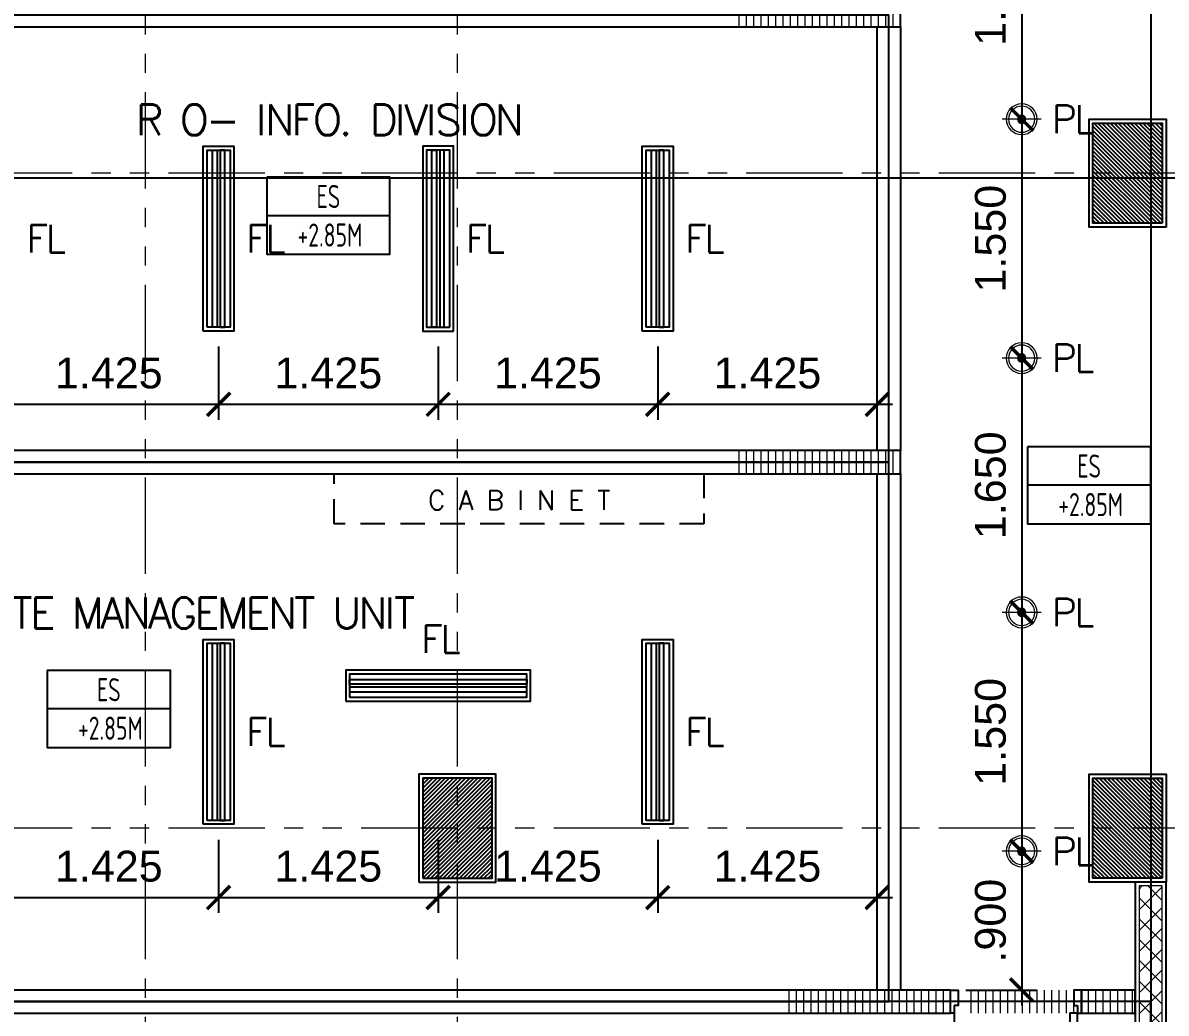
# Model space of a CAD drawing. Header units: metres. Extents: x -12400 to 1, y 0 to 106422.
# Drawn here: x -12161.27 to -12153.85, y 106340.54 to 106346.96 of the extents above; entities that cross this region are included whole.
import ezdxf
from ezdxf.enums import TextEntityAlignment as Align

# ---------------------------------------------------------------- set-up
doc = ezdxf.new("R2010")
doc.units = ezdxf.units.M
doc.header["$PDMODE"] = 35
doc.linetypes.add('HIDDEN2', pattern=[4.762499999999999, 3.175, -1.5875])
doc.linetypes.add('PHANTOM2', pattern=[1.25, 0.625, -0.125, 0.125, -0.125, 0.125, -0.125])
for name, color, linetype, lineweight in [('0.1', 1, 'Continuous', 9), ('A-DIM-100', 8, 'Continuous', 0), ('DIM 001', 251, 'Continuous', 13), ('FURN', 8, 'Continuous', 5), ('HATCH', 250, 'Continuous', 5), ('LAYOUT', 1, 'Continuous', 20), ('LF 001', 51, 'Continuous', 20)]:
    doc.layers.add(name, color=color, linetype=linetype, lineweight=lineweight)
for name, color, linetype in [('C-SCHED', 1, 'Continuous'), ('E_FIX_LIGHT1', 2, 'Continuous'), ('FIXTURE', 35, 'Continuous'), ('lighting', 1, 'Continuous'), ('stone', 15, 'Continuous'), ('txt', 2, 'Continuous'), ('WALL', 7, 'Continuous')]:
    doc.layers.add(name, color=color, linetype=linetype)
doc.layers.add('GUIDELINES', color=206, linetype='Continuous', plot=False)
doc.styles.add('architxt', font='architxt.shx', dxfattribs={"width": 0.8})
doc.styles.add('DIMTXT-100', font='arial.ttf')
doc.styles.add('swis721', font='swiss.ttf')
doc.styles.add('T.25', font='romans.shx', dxfattribs={"height": 0.2})
doc.dimstyles.new('D-100', dxfattribs={"dimtxt": 0.2, "dimasz": 0.15, "dimexe": 0.1, "dimexo": 0.1, "dimgap": 0.1, "dimtad": 1, "dimdec": 3, "dimzin": 4, "dimdsep": 46, "dimtxsty": 'DIMTXT-100', "dimblk": 'ARCHTICK', "dimcen": 0.2, "dimdle": 0.1, "dimclrd": 8, "dimclre": 8, "dimclrt": 2, "dimadec": 0, "dimazin": 1, "dimtfac": 1, "dimtdec": 3, "dimtofl": 0, "dimtmove": 2, "dimatfit": 3, "dimfxl": 1, "dimarcsym": 0})
doc.dimstyles.new('DIM 200', dxfattribs={"dimtxt": 200, "dimasz": 1, "dimexe": 0, "dimexo": 40, "dimgap": 50, "dimtad": 1, "dimtoh": 1, "dimdec": 0, "dimlfac": 2, "dimtxsty": 'swis721', "dimblk": 'CIR', "dimcen": 0, "dimclrd": 155, "dimclre": 155, "dimclrt": 4, "dimadec": 0, "dimazin": 0, "dimtfac": 1, "dimtdec": 0, "dimtix": 1, "dimtmove": 1, "dimatfit": 3, "dimldrblk": 'CIR', "dimfxl": 0, "dimarcsym": 0})
pattern_1 = [(90, (12098.54919102852, -106406.4165946045), (-0.04762500000000001, 0), [])]

# ---------------------------------------------------------------- blocks, each defined once
blk = doc.blocks.new('CIR')
at = {"color": 4}
blk.add_circle((0, 0), 50, dxfattribs=at)
blk = doc.blocks.new('A$C1B753C5A')
at = {"layer": 'WALL'}
h = blk.add_hatch(dxfattribs=at)
h.set_pattern_fill('ANSI31', color=250, scale=0.15)
h.set_pattern_definition([(45, (-1494.388102653662, 303.0677240852394), (-0.01325825214724777, 0.01325825214724777), [])])
h.paths.add_polyline_path([(0.4750000000001364, 0.6749999999999545), (0.02500000000009089, 0.6749999999999545), (0.02500000000009095, 0.02499999999997721), (0.4750000000001364, 0.02499999999997721)])
at = {"color": 7}
blk.add_lwpolyline([(0, 0), (0.5000000000002274, 0), (0.5000000000002274, 0.6999999999999318), (0, 0.6999999999999318)], close=True, dxfattribs=at)
at = {"layer": 'stone', "color": 5}
blk.add_lwpolyline([(0.02500000000009095, 0.02499999999997726), (0.4750000000001364, 0.02499999999997726), (0.4750000000001364, 0.6749999999999545), (0.02500000000009095, 0.6749999999999545)], close=True, dxfattribs=at)
blk = doc.blocks.new('COLUMNS2F')
at = {"xscale": -1}
for p in [(-12153.85441529414, 106334.6499565114), (-12153.85441529414, 106330.3999565114)]:
    blk.add_blockref('A$C1B753C5A', p, dxfattribs=at)
blk.add_blockref('A$C1B753C5A', (-12158.70441529414, 106330.3999565114))
blk = doc.blocks.new('A$C5BEE79EC')
at = {"layer": 'FIXTURE', "color": 3}
for points in [[(-0.1000000000003638, 0.8250000000008413), (-0.1500000000000909, 0.8250000000008413), (-0.1500000000000909, 0.850000000001387), (0, 0.850000000001387), (0, 0.8000000000002956), (-0.1000000000003638, 0.8000000000002956), (-0.1000000000003638, 0.8250000000008413)], [(-0.1000000000003638, 0.0250000000005457), (-0.1500000000000909, 0.0250000000005457), (-0.1500000000000909, 0), (0, 0), (0, 0.05000000000109139), (-0.1000000000003638, 0.05000000000109139), (-0.1000000000003638, 0.0250000000005457)]]:
    blk.add_lwpolyline(points, dxfattribs=at)
at = {"layer": 'FIXTURE', "color": 2, "ltscale": 0.3}
blk.add_lwpolyline([(-0.1500000000000909, 0.0250000000005457), (-0.1500000000000909, 0.0750000000007276), (-0.9500000000003865, 0.0750000000007276), (-0.9500000000003865, 0.0250000000005457)], close=True, dxfattribs=at)
at = {"layer": 'FIXTURE', "color": 1}
blk.add_arc((-0.1750000000002387, 0.05000000000063665), 0.7754031209637504, 88.15238973399559, 178.1523897339972, dxfattribs=at)
blk = doc.blocks.new('*U1025')
at = {"layer": 'HATCH'}
h = blk.add_hatch(dxfattribs=at)
h.set_pattern_fill('ANSI31', color=256, scale=0.015, angle=45)
h.set_pattern_definition([(90, (12098.87419102852, -106406.4165946045), (-0.04762500000000001, 0), [])])
h.paths.add_polyline_path([(6.512500000017099, 0.1499999999796273), (6.512500000017099, 0), (7.600000000016735, 0), (7.600000000016735, 0.1499999999796273)])
at = {"color": 3}
blk.add_lwpolyline([(7.600000000016735, 0), (7.600000000016735, 0.1499999999796273), (0, 0.1499999999796273), (0, 0)], close=True, dxfattribs=at)
blk = doc.blocks.new('*U1020')
at = {"layer": 'HATCH'}
h = blk.add_hatch(dxfattribs=at)
h.set_pattern_fill('ANSI31', color=256, scale=0.015, angle=45)
h.set_pattern_definition([(90, (12091.62419102852, -106406.4165946045), (-0.04762500000000001, 0), [])])
h.paths.add_polyline_path([(-0.7374999999829033, 0.1499999999796273), (-0.7374999999829033, 0), (0.3500000000167329, 0), (0.3500000000167329, 0.1499999999796273)])
at = {"color": 3}
blk.add_lwpolyline([(0.3500000000167329, 0), (0.3500000000167329, 0.1499999999796273), (0, 0.1499999999796273), (0, 0)], close=True, dxfattribs=at)
blk = doc.blocks.new('*U1221')
at = {"layer": 'HATCH'}
h = blk.add_hatch(dxfattribs=at)
h.set_pattern_fill('ANSI31', color=256, scale=0.015, angle=45)
h.set_pattern_definition(pattern_1)
h.paths.add_polyline_path([(6.187500000016371, 0.1499999999796273), (6.187500000016371, 0), (7.275000000016007, 0), (7.275000000016007, 0.1499999999796273)])
at = {"color": 3}
blk.add_lwpolyline([(7.275000000016007, 0), (7.275000000016007, 0.1499999999796273), (0, 0.1499999999796273), (0, 0)], close=True, dxfattribs=at)
blk = doc.blocks.new('*U1222')
at = {"layer": 'HATCH'}
h = blk.add_hatch(dxfattribs=at)
h.set_pattern_fill('ANSI31', color=256, scale=0.015, angle=45)
h.set_pattern_definition(pattern_1)
h.paths.add_polyline_path([(6.187500000016371, 0.1499999999796273), (6.187500000016371, 0), (7.275000000016007, 0), (7.275000000016007, 0.1499999999796273)])
at = {"color": 3}
blk.add_lwpolyline([(7.275000000016007, 0), (7.275000000016007, 0.1499999999796273), (0, 0.1499999999796273), (0, 0)], close=True, dxfattribs=at)
blk = doc.blocks.new('*U1967')
at = {"layer": 'HATCH'}
h = blk.add_hatch(dxfattribs=at)
h.set_pattern_fill('ANSI37', color=256, scale=0.03, angle=-180)
h.set_pattern_definition([(225, (2.462500000018339, 0), (0.06735192090801863, -0.06735192090801868), []), (314.9999999999999, (2.462500000018339, 0), (0.06735192090801868, 0.06735192090801861), [])])
h.paths.add_polyline_path([(0.02500000000873115, 0.1749999999883585), (0.02500000000873115, 0.02499999999417923), (3.525000000023796, 0.02499999999417923), (3.525000000023796, 0.1749999999883585)])
blk.add_lwpolyline([(0, 0.1999999999825377), (0, 0), (3.550000000017975, 0), (3.550000000017975, 0.1999999999825377)], close=True)
blk.add_lwpolyline([(0.02500000000873115, 0.1749999999883585), (0.02500000000873115, 0.02499999999417923), (3.525000000023796, 0.02499999999417923), (3.525000000023796, 0.1749999999883585)], close=True, dxfattribs=at)
blk = doc.blocks.new('A$Ce30c4869')
at = {"color": 1}
for points in [[(8.325000000006185, 11.30000000001746), (8.474999999998545, 11.30000000001746), (8.474999999994907, 8.550000000017462), (8.325000000002547, 8.550000000017462)], [(8.325000000129876, 8.400000000037835), (8.475000000122236, 8.400000000037835), (8.474999999994907, 5.050000000017462), (8.325000000002547, 5.050000000017462)]]:
    blk.add_lwpolyline(points, close=True, dxfattribs=at)
at = {"layer": 'GUIDELINES'}
for points in [[(10.10000000000218, 14.69999999999709), (10.10000000000036, 14.69999999999709), (10.10000000000036, 6.875), (10.10000000000036, 6.875), (10.10000000000036, 1.099999999991269), (1.100000000000364, 1.099999999991269), (1.100000000000364, 19.59999999999127), (10.10000000000036, 19.59999999999127)], [(1.100000000000364, 8.475000000020373), (8.399999999999636, 8.475000000020373), (8.399999999999636, 11.37500000001455), (1.100000000000364, 11.37500000001455)], [(8.399999999999636, 8.475000000020373), (1.100000000000364, 8.475000000020373), (1.100000000000364, 4.975000000020373), (8.399999999999636, 4.975000000020373)], [(10.10000000000036, 4.975000000020373), (10.10000000000036, 4.975000000020373), (10.10000000000036, 4.975000000020373), (1.099999999945794, 4.975000000020373), (1.100000000000364, 1.100000000005821), (10.10000000002947, 1.100000000005821)]]:
    blk.add_lwpolyline(points, close=True, dxfattribs=at)
for name, p in [('COLUMNS2F', (12164.05441529414, -106324.6499565114)), ('*U1221', (1.199999999982538, 11.30000000001746)), ('*U1222', (1.200000000106229, 8.400000000037835)), ('*U1025', (1.199999999982538, 4.900000000037835)), ('*U1020', (9.650000000006912, 4.900000000023283))]:
    blk.add_blockref(name, p)
at = {"rotation": 90}
blk.add_blockref('*U1967', (10.20000000000073, 2.200000000389991), dxfattribs=at)
at = {"layer": 'WALL', "rotation": 90}
blk.add_blockref('A$C5BEE79EC', (9.649999999972351, 5.05000000000291), dxfattribs=at)
blk = doc.blocks.new('L1')
at = {"layer": 'LF 001', "lineweight": 20, "ltscale": 1500}
h = blk.add_hatch(color=256, dxfattribs=at)
edge = h.paths.add_edge_path()
edge.add_arc((1.13686837721616e-13, -1.13686837721616e-13), 0.0318958546358772, 0, 360)
at = {"layer": 'LF 001', "ltscale": 1500}
blk.add_lwpolyline([(-0.09999999999990905, -1.13686837721616e-13, -1), (0.1000000000000227, -1.13686837721616e-13, -1)], format="xyb", close=True, dxfattribs=at)
at = {"layer": 'LF 001', "color": 76, "lineweight": 18, "ltscale": 1500}
for points in [[(1.13686837721616e-13, 0.1499999999997499), (1.13686837721616e-13, -0.1500000000000909)], [(-0.1499999999999773, -1.13686837721616e-13), (0.1500000000000909, -1.13686837721616e-13)]]:
    blk.add_lwpolyline(points, dxfattribs=at)
at = {"layer": 'LF 001', "lineweight": 20, "ltscale": 1500}
blk.add_circle((1.13686837721616e-13, -1.13686837721616e-13), 0.0318958546358772, dxfattribs=at)
blk = doc.blocks.new('LO')
at = {"layer": 'LAYOUT', "xscale": 1000, "yscale": 1000, "zscale": 1000}
blk.add_blockref('L1', (0, 0), dxfattribs=at)
blk = doc.blocks.new('*U1960')
at = {"layer": 'LF 001', "ltscale": 1500}
blk.add_circle((0, -3.995415109869782e-14), 0.0998520709958535, dxfattribs=at)
at = {"layer": 'lighting', "xscale": 0.0008492979043710491, "yscale": 0.0008492979043710491, "zscale": 0.0008492979043710491}
blk.add_blockref('LO', (0, -3.995415109869782e-14), dxfattribs=at)
blk = doc.blocks.new('LEDPENDANTLT')
at = {"color": 1}
for points in [[(0, 0.1999999999970896), (1.200000000000728, 0.1999999999970896), (1.200000000000728, 0), (0, 0)], [(0.02499999999417923, 0.1750000000029104), (1.175000000006548, 0.1750000000029104), (1.175000000006548, 0.02499999999417923), (0.02499999999417923, 0.02499999999417923)]]:
    blk.add_lwpolyline(points, close=True, dxfattribs=at)
at = {"color": 2}
for points in [[(1.174999999995634, 0.1100000000005821), (0.02499999999417923, 0.1100000000005821), (0.02499999999417923, 0.1399999999994179), (1.174999999995634, 0.1399999999994179)], [(1.174999999995634, 0.09000000001105946), (0.02499999999417923, 0.09000000001105946), (0.02499999999417923, 0.06000000001222361), (1.174999999995634, 0.06000000001222361)]]:
    blk.add_lwpolyline(points, close=True, dxfattribs=at)
blk = doc.blocks.new('A$C1aea4ed3')
at = {"color": 1, "linetype": 'HIDDEN2', "ltscale": 0.05}
blk.add_lwpolyline([(7.199999999998909, 8.075000000055297), (4.799999999975626, 8.075000000055297), (4.799999999975626, 8.400000000008731), (7.199999999998909, 8.400000000008731)], close=True, dxfattribs=at)
at = {"rotation": 90}
for p in [(4.14999999999236, 9.325000000011642), (7, 9.325000000011642), (4.150000000054206, 6.125000000029104), (7.000000000061846, 6.125000000029104)]:
    blk.add_blockref('LEDPENDANTLT', p, dxfattribs=at)
at = {"xscale": -1}
for p, rotation in [((5.375, 9.325000000011642), 270), ((4.875000000049113, 7.125000000043656), 180)]:
    blk.add_blockref('LEDPENDANTLT', p, dxfattribs=dict(at, rotation=rotation))
at = {"layer": 'E_FIX_LIGHT1', "xscale": -1, "rotation": 270}
for p in [(9.262500000008004, 10.70000000002619), (9.262500000008004, 9.150000000008731), (9.26250000006985, 7.500000000043656), (9.26250000006985, 5.950000000026193)]:
    blk.add_blockref('*U1960', p, dxfattribs=at)
at = {"layer": '0.1', "color": 2, "insert": (6.00107808802386, 8.227953876194078), "char_height": 0.125, "attachment_point": 5, "style": 'T.25'}
blk.add_mtext_dynamic_manual_height_columns('{\\C3;C A B I N E T}', width=2.039161219890048, gutter_width=1, heights=[0], dxfattribs=at)
at = {"layer": 'txt', "color": 6, "linetype": 'Continuous', "char_height": 0.18, "attachment_point": 5, "style": 'T.25'}
for s, insert in [('{\\T0.9;PL}', (9.589894685670515, 10.69999999999709)), ('{\\T0.9;FL}', (2.924999999988358, 9.92500000000291)), ('{\\T0.9;FL}', (4.349999999993088, 9.92500000000291)), ('{\\T0.9;FL}', (5.774999999997817, 9.92500000000291)), ('{\\T0.9;FL}', (7.200000000000728, 9.92500000000291)), ('{\\T0.9;PL}', (9.589894685670515, 9.149999999979627)), ('{\\T0.9;PL}', (9.58989468573236, 7.500000000014552)), ('{\\T0.9;FL}', (5.486293940530231, 7.326632218071609)), ('{\\T0.9;FL}', (4.350000000054933, 6.725000000020373)), ('{\\T0.9;FL}', (7.200000000062573, 6.725000000020373)), ('{\\T0.9;PL}', (9.58989468573236, 5.94999999999709))]:
    blk.add_mtext_dynamic_manual_height_columns(s, width=0.6453045245441018, gutter_width=0.001, heights=[0], dxfattribs=dict(at, insert=insert))
blk = doc.blocks.new('_ArchTick')
at = {"color": 0, "linetype": 'ByBlock', "const_width": 0.15}
blk.add_lwpolyline([(-0.5, -0.5), (0.5, 0.5)], dxfattribs=at)
blk = doc.blocks.new('*D1259')
at = {"layer": 'DEFPOINTS', "color": 0, "transparency": 16777216}
for p in [(-12161.42941563765, 106344.9615394432), (-12160.00441563764, 106344.9615394432), (-12160.00441563764, 106344.4865394432)]:
    blk.add_point(p, dxfattribs=at)
at = {"layer": 'DIM 001', "color": 8, "lineweight": -2, "transparency": 16777216}
for p, q in [((-12161.42941563765, 106344.8615394432), (-12161.42941563765, 106344.3865394432)), ((-12160.00441563764, 106344.8615394432), (-12160.00441563764, 106344.3865394432)), ((-12161.52941563765, 106344.4865394432), (-12159.90441563764, 106344.4865394432))]:
    blk.add_line(p, q, dxfattribs=at)
at = {"layer": 'DIM 001', "color": 8, "lineweight": -2, "transparency": 16777216, "xscale": 0.15, "yscale": 0.15, "zscale": 0.15, "rotation": 180}
blk.add_blockref('_ArchTick', (-12161.42941563765, 106344.4865394432), dxfattribs=at)
at = {"layer": 'DIM 001', "color": 8, "lineweight": -2, "transparency": 16777216, "xscale": 0.15, "yscale": 0.15, "zscale": 0.15}
blk.add_blockref('_ArchTick', (-12160.00441563764, 106344.4865394432), dxfattribs=at)
at = {"layer": 'DIM 001', "color": 2, "transparency": 16777216, "insert": (-12160.71691563764, 106344.6886540408), "char_height": 0.2, "attachment_point": 5, "style": 'DIMTXT-100'}
blk.add_mtext('1.425', dxfattribs=at)
blk = doc.blocks.new('*D1260')
at = {"layer": 'DEFPOINTS', "color": 0, "transparency": 16777216}
for p in [(-12160.00441563764, 106344.9615394432), (-12158.57941563764, 106344.9615394432), (-12158.57941563764, 106344.4865394432)]:
    blk.add_point(p, dxfattribs=at)
at = {"layer": 'DIM 001', "color": 8, "lineweight": -2, "transparency": 16777216}
for p, q in [((-12160.00441563764, 106344.8615394432), (-12160.00441563764, 106344.3865394432)), ((-12158.57941563764, 106344.8615394432), (-12158.57941563764, 106344.3865394432)), ((-12160.10441563764, 106344.4865394432), (-12158.47941563764, 106344.4865394432))]:
    blk.add_line(p, q, dxfattribs=at)
at = {"layer": 'DIM 001', "color": 8, "lineweight": -2, "transparency": 16777216, "xscale": 0.15, "yscale": 0.15, "zscale": 0.15, "rotation": 180}
blk.add_blockref('_ArchTick', (-12160.00441563764, 106344.4865394432), dxfattribs=at)
at = {"layer": 'DIM 001', "color": 8, "lineweight": -2, "transparency": 16777216, "xscale": 0.15, "yscale": 0.15, "zscale": 0.15}
blk.add_blockref('_ArchTick', (-12158.57941563764, 106344.4865394432), dxfattribs=at)
at = {"layer": 'DIM 001', "color": 2, "transparency": 16777216, "insert": (-12159.29191563764, 106344.6886540408), "char_height": 0.2, "attachment_point": 5, "style": 'DIMTXT-100'}
blk.add_mtext('1.425', dxfattribs=at)
blk = doc.blocks.new('*D1261')
at = {"layer": 'DEFPOINTS', "color": 0, "transparency": 16777216}
for p in [(-12158.57941563764, 106344.9615394432), (-12157.15441563763, 106344.9615394432), (-12157.15441563763, 106344.4865394432)]:
    blk.add_point(p, dxfattribs=at)
at = {"layer": 'DIM 001', "color": 8, "lineweight": -2, "transparency": 16777216}
for p, q in [((-12158.57941563764, 106344.8615394432), (-12158.57941563764, 106344.3865394432)), ((-12157.15441563763, 106344.8615394432), (-12157.15441563763, 106344.3865394432)), ((-12158.67941563764, 106344.4865394432), (-12157.05441563763, 106344.4865394432))]:
    blk.add_line(p, q, dxfattribs=at)
at = {"layer": 'DIM 001', "color": 8, "lineweight": -2, "transparency": 16777216, "xscale": 0.15, "yscale": 0.15, "zscale": 0.15, "rotation": 180}
blk.add_blockref('_ArchTick', (-12158.57941563764, 106344.4865394432), dxfattribs=at)
at = {"layer": 'DIM 001', "color": 8, "lineweight": -2, "transparency": 16777216, "xscale": 0.15, "yscale": 0.15, "zscale": 0.15}
blk.add_blockref('_ArchTick', (-12157.15441563763, 106344.4865394432), dxfattribs=at)
at = {"layer": 'DIM 001', "color": 2, "transparency": 16777216, "insert": (-12157.86691563763, 106344.6886540408), "char_height": 0.2, "attachment_point": 5, "style": 'DIMTXT-100'}
blk.add_mtext('1.425', dxfattribs=at)
blk = doc.blocks.new('*D1262')
at = {"layer": 'DEFPOINTS', "color": 0, "transparency": 16777216}
for p in [(-12157.15441563763, 106344.9615394432), (-12155.72941563763, 106344.4865394432), (-12155.72941563763, 106344.4865394432)]:
    blk.add_point(p, dxfattribs=at)
at = {"layer": 'DIM 001', "color": 8, "lineweight": -2, "transparency": 16777216}
for p, q in [((-12157.15441563763, 106344.8615394432), (-12157.15441563763, 106344.3865394432)), ((-12157.25441563763, 106344.4865394432), (-12155.62941563763, 106344.4865394432))]:
    blk.add_line(p, q, dxfattribs=at)
at = {"layer": 'DIM 001', "color": 8, "lineweight": -2, "transparency": 16777216, "xscale": 0.15, "yscale": 0.15, "zscale": 0.15, "rotation": 180}
blk.add_blockref('_ArchTick', (-12157.15441563763, 106344.4865394432), dxfattribs=at)
at = {"layer": 'DIM 001', "color": 8, "lineweight": -2, "transparency": 16777216, "xscale": 0.15, "yscale": 0.15, "zscale": 0.15}
blk.add_blockref('_ArchTick', (-12155.72941563763, 106344.4865394432), dxfattribs=at)
at = {"layer": 'DIM 001', "color": 2, "transparency": 16777216, "insert": (-12156.44191563763, 106344.6886540408), "char_height": 0.2, "attachment_point": 5, "style": 'DIMTXT-100'}
blk.add_mtext('1.425', dxfattribs=at)
blk = doc.blocks.new('*D1264')
at = {"layer": 'DEFPOINTS', "color": 0, "transparency": 16777216}
for p in [(-12161.42941563758, 106341.7615394432), (-12160.00441563758, 106341.7615394432), (-12160.00441563758, 106341.2865394433)]:
    blk.add_point(p, dxfattribs=at)
at = {"layer": 'DIM 001', "color": 8, "lineweight": -2, "transparency": 16777216}
for p, q in [((-12161.42941563758, 106341.6615394432), (-12161.42941563758, 106341.1865394433)), ((-12160.00441563758, 106341.6615394432), (-12160.00441563758, 106341.1865394433)), ((-12161.52941563758, 106341.2865394433), (-12159.90441563758, 106341.2865394433))]:
    blk.add_line(p, q, dxfattribs=at)
at = {"layer": 'DIM 001', "color": 8, "lineweight": -2, "transparency": 16777216, "xscale": 0.15, "yscale": 0.15, "zscale": 0.15, "rotation": 180}
blk.add_blockref('_ArchTick', (-12161.42941563758, 106341.2865394433), dxfattribs=at)
at = {"layer": 'DIM 001', "color": 8, "lineweight": -2, "transparency": 16777216, "xscale": 0.15, "yscale": 0.15, "zscale": 0.15}
blk.add_blockref('_ArchTick', (-12160.00441563758, 106341.2865394433), dxfattribs=at)
at = {"layer": 'DIM 001', "color": 2, "transparency": 16777216, "insert": (-12160.71691563758, 106341.4886540408), "char_height": 0.2, "attachment_point": 5, "style": 'DIMTXT-100'}
blk.add_mtext('1.425', dxfattribs=at)
blk = doc.blocks.new('*D1265')
at = {"layer": 'DEFPOINTS', "color": 0, "transparency": 16777216}
for p in [(-12160.00441563758, 106341.7615394432), (-12158.57941563757, 106341.7615394432), (-12158.57941563757, 106341.2865394433)]:
    blk.add_point(p, dxfattribs=at)
at = {"layer": 'DIM 001', "color": 8, "lineweight": -2, "transparency": 16777216}
for p, q in [((-12160.00441563758, 106341.6615394432), (-12160.00441563758, 106341.1865394433)), ((-12158.57941563757, 106341.6615394432), (-12158.57941563757, 106341.1865394433)), ((-12160.10441563758, 106341.2865394433), (-12158.47941563757, 106341.2865394433))]:
    blk.add_line(p, q, dxfattribs=at)
at = {"layer": 'DIM 001', "color": 8, "lineweight": -2, "transparency": 16777216, "xscale": 0.15, "yscale": 0.15, "zscale": 0.15, "rotation": 180}
blk.add_blockref('_ArchTick', (-12160.00441563758, 106341.2865394433), dxfattribs=at)
at = {"layer": 'DIM 001', "color": 8, "lineweight": -2, "transparency": 16777216, "xscale": 0.15, "yscale": 0.15, "zscale": 0.15}
blk.add_blockref('_ArchTick', (-12158.57941563757, 106341.2865394433), dxfattribs=at)
at = {"layer": 'DIM 001', "color": 2, "transparency": 16777216, "insert": (-12159.29191563758, 106341.4886540408), "char_height": 0.2, "attachment_point": 5, "style": 'DIMTXT-100'}
blk.add_mtext('1.425', dxfattribs=at)
blk = doc.blocks.new('*D1266')
at = {"layer": 'DEFPOINTS', "color": 0, "transparency": 16777216}
for p in [(-12158.57941563757, 106341.7615394432), (-12157.15441563757, 106341.7615394432), (-12157.15441563757, 106341.2865394433)]:
    blk.add_point(p, dxfattribs=at)
at = {"layer": 'DIM 001', "color": 8, "lineweight": -2, "transparency": 16777216}
for p, q in [((-12158.57941563757, 106341.6615394432), (-12158.57941563757, 106341.1865394433)), ((-12157.15441563757, 106341.6615394432), (-12157.15441563757, 106341.1865394433)), ((-12158.67941563757, 106341.2865394433), (-12157.05441563757, 106341.2865394433))]:
    blk.add_line(p, q, dxfattribs=at)
at = {"layer": 'DIM 001', "color": 8, "lineweight": -2, "transparency": 16777216, "xscale": 0.15, "yscale": 0.15, "zscale": 0.15, "rotation": 180}
blk.add_blockref('_ArchTick', (-12158.57941563757, 106341.2865394433), dxfattribs=at)
at = {"layer": 'DIM 001', "color": 8, "lineweight": -2, "transparency": 16777216, "xscale": 0.15, "yscale": 0.15, "zscale": 0.15}
blk.add_blockref('_ArchTick', (-12157.15441563757, 106341.2865394433), dxfattribs=at)
at = {"layer": 'DIM 001', "color": 2, "transparency": 16777216, "insert": (-12157.86691563757, 106341.4886540408), "char_height": 0.2, "attachment_point": 5, "style": 'DIMTXT-100'}
blk.add_mtext('1.425', dxfattribs=at)
blk = doc.blocks.new('*D1267')
at = {"layer": 'DEFPOINTS', "color": 0, "transparency": 16777216}
for p in [(-12157.15441563757, 106341.7615394432), (-12155.72941563757, 106341.2865394433), (-12155.72941563757, 106341.2865394433)]:
    blk.add_point(p, dxfattribs=at)
at = {"layer": 'DIM 001', "color": 8, "lineweight": -2, "transparency": 16777216}
for p, q in [((-12157.15441563757, 106341.6615394432), (-12157.15441563757, 106341.1865394433)), ((-12157.25441563757, 106341.2865394433), (-12155.62941563757, 106341.2865394433))]:
    blk.add_line(p, q, dxfattribs=at)
at = {"layer": 'DIM 001', "color": 8, "lineweight": -2, "transparency": 16777216, "xscale": 0.15, "yscale": 0.15, "zscale": 0.15, "rotation": 180}
blk.add_blockref('_ArchTick', (-12157.15441563757, 106341.2865394433), dxfattribs=at)
at = {"layer": 'DIM 001', "color": 8, "lineweight": -2, "transparency": 16777216, "xscale": 0.15, "yscale": 0.15, "zscale": 0.15}
blk.add_blockref('_ArchTick', (-12155.72941563757, 106341.2865394433), dxfattribs=at)
at = {"layer": 'DIM 001', "color": 2, "transparency": 16777216, "insert": (-12156.44191563757, 106341.4886540408), "char_height": 0.2, "attachment_point": 5, "style": 'DIMTXT-100'}
blk.add_mtext('1.425', dxfattribs=at)
blk = doc.blocks.new('*D1323')
at = {"layer": 'DEFPOINTS', "color": 0, "transparency": 16777216}
for p in [(-12154.79191563763, 106347.9865394433), (-12154.79191563763, 106346.3365394433), (-12154.79191563767, 106346.3365394433)]:
    blk.add_point(p, dxfattribs=at)
at = {"layer": 'DIM 001', "color": 8, "lineweight": -2, "transparency": 16777216}
blk.add_line((-12154.79191563767, 106348.0865394433), (-12154.79191563767, 106346.2365394433), dxfattribs=at)
at = {"layer": 'DIM 001', "color": 8, "lineweight": -2, "transparency": 16777216, "xscale": 0.15, "yscale": 0.15, "zscale": 0.15}
for p, rotation in [((-12154.79191563767, 106347.9865394433), 90), ((-12154.79191563767, 106346.3365394433), 270)]:
    blk.add_blockref('_ArchTick', p, dxfattribs=dict(at, rotation=rotation))
at = {"layer": 'DIM 001', "color": 2, "transparency": 16777216, "insert": (-12154.99403023518, 106347.1615394432), "char_height": 0.2, "attachment_point": 5, "rotation": 90, "style": 'DIMTXT-100'}
blk.add_mtext('1.650', dxfattribs=at)
blk = doc.blocks.new('*D1324')
at = {"layer": 'DEFPOINTS', "color": 0, "transparency": 16777216}
for p in [(-12154.79191563763, 106346.3365394433), (-12154.79191563763, 106344.7865394433), (-12154.79191563768, 106344.7865394433)]:
    blk.add_point(p, dxfattribs=at)
at = {"layer": 'DIM 001', "color": 8, "lineweight": -2, "transparency": 16777216}
blk.add_line((-12154.79191563768, 106346.4365394433), (-12154.79191563768, 106344.6865394433), dxfattribs=at)
at = {"layer": 'DIM 001', "color": 8, "lineweight": -2, "transparency": 16777216, "xscale": 0.15, "yscale": 0.15, "zscale": 0.15}
for p, rotation in [((-12154.79191563768, 106346.3365394433), 90), ((-12154.79191563768, 106344.7865394433), 270)]:
    blk.add_blockref('_ArchTick', p, dxfattribs=dict(at, rotation=rotation))
at = {"layer": 'DIM 001', "color": 2, "transparency": 16777216, "insert": (-12154.99403023519, 106345.5615394433), "char_height": 0.2, "attachment_point": 5, "rotation": 90, "style": 'DIMTXT-100'}
blk.add_mtext('1.550', dxfattribs=at)
blk = doc.blocks.new('*D1325')
at = {"layer": 'DEFPOINTS', "color": 0, "transparency": 16777216}
for p in [(-12154.79191563763, 106344.7865394433), (-12154.79191563757, 106343.1365394433), (-12154.79191563769, 106343.1365394433)]:
    blk.add_point(p, dxfattribs=at)
at = {"layer": 'DIM 001', "color": 8, "lineweight": -2, "transparency": 16777216}
blk.add_line((-12154.79191563769, 106344.8865394433), (-12154.79191563769, 106343.0365394433), dxfattribs=at)
at = {"layer": 'DIM 001', "color": 8, "lineweight": -2, "transparency": 16777216, "xscale": 0.15, "yscale": 0.15, "zscale": 0.15}
for p, rotation in [((-12154.79191563769, 106344.7865394433), 90), ((-12154.79191563769, 106343.1365394433), 270)]:
    blk.add_blockref('_ArchTick', p, dxfattribs=dict(at, rotation=rotation))
at = {"layer": 'DIM 001', "color": 2, "transparency": 16777216, "insert": (-12154.9940302352, 106343.9615394433), "char_height": 0.2, "attachment_point": 5, "rotation": 90, "style": 'DIMTXT-100'}
blk.add_mtext('1.650', dxfattribs=at)
blk = doc.blocks.new('*D1326')
at = {"layer": 'DEFPOINTS', "color": 0, "transparency": 16777216}
for p in [(-12154.79191563757, 106343.1365394433), (-12154.79191563763, 106341.5865394433), (-12154.79191563769, 106341.5865394433)]:
    blk.add_point(p, dxfattribs=at)
at = {"layer": 'DIM 001', "color": 8, "lineweight": -2, "transparency": 16777216}
blk.add_line((-12154.79191563769, 106343.2365394433), (-12154.79191563769, 106341.4865394433), dxfattribs=at)
at = {"layer": 'DIM 001', "color": 8, "lineweight": -2, "transparency": 16777216, "xscale": 0.15, "yscale": 0.15, "zscale": 0.15}
for p, rotation in [((-12154.79191563769, 106343.1365394433), 90), ((-12154.79191563769, 106341.5865394433), 270)]:
    blk.add_blockref('_ArchTick', p, dxfattribs=dict(at, rotation=rotation))
at = {"layer": 'DIM 001', "color": 2, "transparency": 16777216, "insert": (-12154.99403023521, 106342.3615394433), "char_height": 0.2, "attachment_point": 5, "rotation": 90, "style": 'DIMTXT-100'}
blk.add_mtext('1.550', dxfattribs=at)
blk = doc.blocks.new('*D1327')
at = {"layer": 'DEFPOINTS', "color": 0, "transparency": 16777216}
for p in [(-12154.79191563763, 106341.5865394433), (-12155.25441563767, 106340.6865394433), (-12154.7919156377, 106340.6865394433)]:
    blk.add_point(p, dxfattribs=at)
at = {"layer": 'DIM 001', "color": 8, "lineweight": -2, "transparency": 16777216}
for p, q in [((-12154.7919156377, 106341.6865394433), (-12154.7919156377, 106340.5865394433)), ((-12155.15441563767, 106340.6865394433), (-12154.6919156377, 106340.6865394433))]:
    blk.add_line(p, q, dxfattribs=at)
at = {"layer": 'DIM 001', "color": 8, "lineweight": -2, "transparency": 16777216, "xscale": 0.15, "yscale": 0.15, "zscale": 0.15}
for p, rotation in [((-12154.7919156377, 106341.5865394433), 90), ((-12154.7919156377, 106340.6865394433), 270)]:
    blk.add_blockref('_ArchTick', p, dxfattribs=dict(at, rotation=rotation))
at = {"layer": 'DIM 001', "color": 2, "transparency": 16777216, "insert": (-12154.99403023521, 106341.1365394433), "char_height": 0.2, "attachment_point": 5, "rotation": 90, "style": 'DIMTXT-100'}
blk.add_mtext('.900', dxfattribs=at)
blk = doc.blocks.new('*D1524')
at = {"layer": 'DEFPOINTS', "color": 0, "transparency": 16777216}
for p in [(-12298.64187663414, 106345.9544916112), (-12298.64187663414, 106345.9544916112), (0.5999999999949068, 0.07500000001164153)]:
    blk.add_point(p, dxfattribs=at)
at = {"layer": 'DIM 001', "color": 8, "lineweight": -2, "transparency": 16777216}
for p, q in [((0.5999999999949068, 0.1750000000116415), (0.6000000000014186, 106346.0544916112)), ((0.7000000000014186, 106345.9544916112), (-12298.74187663415, 106345.9544916112))]:
    blk.add_line(p, q, dxfattribs=at)
at = {"layer": 'DIM 001', "color": 8, "lineweight": -2, "transparency": 16777216, "xscale": 0.15, "yscale": 0.15, "zscale": 0.15, "rotation": 180}
blk.add_blockref('_ArchTick', (-12298.64187663414, 106345.9544916112), dxfattribs=at)
at = {"layer": 'DIM 001', "color": 8, "lineweight": -2, "transparency": 16777216, "xscale": 0.15, "yscale": 0.15, "zscale": 0.15}
blk.add_blockref('_ArchTick', (0.6000000000014186, 106345.9544916112), dxfattribs=at)
at = {"layer": 'DIM 001', "color": 2, "transparency": 16777216, "insert": (-6149.020938317071, 106346.1566062088), "char_height": 0.2, "attachment_point": 5, "style": 'DIMTXT-100'}
blk.add_mtext('12299.242', dxfattribs=at)
blk = doc.blocks.new('GRID1')
at = {"color": 6, "linetype": 'PHANTOM2'}
for points in [[(-12157.77941529414, 106384.7702236537), (-12157.77941529414, 106412.5702236537)], [(-12155.75441529414, 106384.7702236537), (-12155.75441529414, 106412.5702236537)], [(-12151.25441529414, 106384.7702236537), (-12151.25441529414, 106412.5702236537)], [(-12130.75441529413, 106398.6202236537), (-12163.75441529414, 106398.6202236537)], [(-12130.75441529413, 106394.3702236537), (-12163.75441529414, 106394.3702236537)]]:
    blk.add_leader(points, dimstyle='DIM 200', override={"dimasz": 0.002, "dimgap": 60, "dimtad": 0}, dxfattribs=at)

msp = doc.modelspace()

# ---------------------------------------------------------------- linework, layer by layer
at = {"color": 1, "linetype": 'HIDDEN2', "ltscale": 0.05}
msp.add_lwpolyline([(-12156.85441563764, 106343.7115394433), (-12159.25441563766, 106343.7115394433), (-12159.25441563766, 106344.0365394432), (-12156.85441563764, 106344.0365394432)], close=True, dxfattribs=at)
at = {"layer": 'C-SCHED'}
for p, q in [((-12158.89191563764, 106345.7103549365), (-12159.69191563764, 106345.7103549365)), ((-12153.95441529414, 106343.9615394433), (-12154.75441529414, 106343.9615394433)), ((-12160.31691563758, 106342.5103549365), (-12161.11691563758, 106342.5103549365))]:
    msp.add_line(p, q, dxfattribs=at)
for points in [[(-12159.69191563764, 106345.9603549365), (-12159.69191563764, 106345.4603549365), (-12158.89191563764, 106345.4603549365), (-12158.89191563764, 106345.9603549365)], [(-12154.75441529414, 106344.2115394433), (-12154.75441529414, 106343.7115394433), (-12153.95441529414, 106343.7115394433), (-12153.95441529414, 106344.2115394433)], [(-12161.11691563758, 106342.7603549365), (-12161.11691563758, 106342.2603549365), (-12160.31691563758, 106342.2603549365), (-12160.31691563758, 106342.7603549365)]]:
    msp.add_lwpolyline(points, close=True, dxfattribs=at)

# ---------------------------------------------------------------- block references
at = {"color": 1}
msp.add_blockref('A$Ce30c4869', (-12164.05441563763, 106335.6365394432), dxfattribs=at)
msp.add_blockref('A$C1aea4ed3', (-12164.05441563763, 106335.6365394432))
at = {"layer": 'A-DIM-100'}
msp.add_blockref('GRID1', (-2.700000000000728, -52.63368421052292), dxfattribs=at)
at = {"layer": 'E_FIX_LIGHT1', "xscale": -1, "rotation": 270}
for p in [(-12154.79191563763, 106346.3365394432), (-12154.79191563763, 106344.7865394432), (-12154.79191563756, 106343.1365394433), (-12154.79191563756, 106341.5865394432)]:
    msp.add_blockref('*U1960', p, dxfattribs=at)
at = {"layer": 'FURN', "rotation": 90}
for p in [(-12159.90441563764, 106344.9615394432), (-12157.05441563763, 106344.9615394432), (-12159.90441563758, 106341.7615394432), (-12157.05441563757, 106341.7615394432)]:
    msp.add_blockref('LEDPENDANTLT', p, dxfattribs=at)
at = {"layer": 'FURN', "xscale": -1}
for p, rotation in [((-12158.67941563763, 106344.9615394432), 270), ((-12159.17941563759, 106342.7615394433), 180)]:
    msp.add_blockref('LEDPENDANTLT', p, dxfattribs=dict(at, rotation=rotation))

# ---------------------------------------------------------------- texts
at = {"linetype": 'Continuous', "char_height": 0.2, "attachment_point": 5, "style": 'T.25'}
for s, width, insert in [('{\\T0.9;\\C3;R O- INFO. DIVISION}', 2.960906150733265, (-12159.29191563764, 106346.3324213043)), ('{\\T0.9;\\C3;R O- ESTATE MANAGEMENT UNIT}', 4.139919277874199, (-12160.71691563758, 106343.1324213043))]:
    msp.add_mtext_dynamic_manual_height_columns(s, width=width, gutter_width=0.001, heights=[0], dxfattribs=dict(at, insert=insert))
at = {"layer": '0.1', "color": 2, "insert": (-12158.05333754961, 106343.8644933194), "char_height": 0.125, "attachment_point": 5, "style": 'T.25'}
msp.add_mtext_dynamic_manual_height_columns('{\\C3;C A B I N E T}', width=2.039161219890048, gutter_width=1, heights=[0], dxfattribs=at)
at = {"layer": 'C-SCHED', "color": 2, "style": 'architxt', "width": 0.8}
for p in [(-12159.29191563764, 106345.7599961961), (-12154.35441529414, 106344.0111807029), (-12160.71691563758, 106342.5599961962)]:
    msp.add_text('ES', height=0.15, dxfattribs=at).set_placement(p, align=Align.CENTER)
for p in [(-12159.28147654019, 106345.5099961961), (-12154.3439761967, 106343.7611807029), (-12160.70647654014, 106342.3099961962)]:
    msp.add_attdef('+2.85M', text='-', height=0.15, dxfattribs=at).set_placement(p, align=Align.CENTER)

# ---------------------------------------------------------------- dimensions: what is measured, and where the dimension line sits
at = {"layer": 'DIM 001'}
for base, p1, p2, picture, middle in [((-12154.79191563767, 106346.3365394433), (-12154.79191563762, 106347.9865394432), (-12154.79191563763, 106346.3365394432), '*D1323', (-12154.99403023518, 106347.1615394432)), ((-12154.79191563768, 106344.7865394433), (-12154.79191563763, 106346.3365394432), (-12154.79191563763, 106344.7865394432), '*D1324', (-12154.99403023519, 106345.5615394433)), ((-12154.79191563769, 106343.1365394433), (-12154.79191563763, 106344.7865394432), (-12154.79191563756, 106343.1365394433), '*D1325', (-12154.9940302352, 106343.9615394433)), ((-12154.79191563769, 106341.5865394433), (-12154.79191563756, 106343.1365394433), (-12154.79191563762, 106341.5865394432), '*D1326', (-12154.99403023521, 106342.3615394433)), ((-12154.7919156377, 106340.6865394433), (-12154.79191563762, 106341.5865394432), (-12155.25441563766, 106340.6865394432), '*D1327', (-12154.99403023521, 106341.1365394433))]:
    dim = msp.add_linear_dim(base=base, p1=p1, p2=p2, angle=90, dimstyle='D-100', dxfattribs=at)
    dim.commit()
    dim.dimension.update_dxf_attribs({"geometry": picture, "text_midpoint": middle})
for base, p1, p2, picture, middle in [((-12298.64187663414, 106345.9544916112), (0.5999999999949068, 0.07500000001164153), (-12298.64187663414, 106345.9544916112), '*D1524', (-6149.020938317071, 106346.1566062088)), ((-12160.00441563764, 106344.4865394432), (-12161.42941563765, 106344.9615394432), (-12160.00441563764, 106344.9615394432), '*D1259', (-12160.71691563764, 106344.6886540408)), ((-12158.57941563764, 106344.4865394432), (-12160.00441563764, 106344.9615394432), (-12158.57941563764, 106344.9615394432), '*D1260', (-12159.29191563764, 106344.6886540408)), ((-12157.15441563763, 106344.4865394432), (-12158.57941563764, 106344.9615394432), (-12157.15441563763, 106344.9615394432), '*D1261', (-12157.86691563763, 106344.6886540408)), ((-12155.72941563763, 106344.4865394432), (-12157.15441563763, 106344.9615394432), (-12155.72941563763, 106344.4865394432), '*D1262', (-12156.44191563763, 106344.6886540408)), ((-12160.00441563758, 106341.2865394433), (-12161.42941563758, 106341.7615394432), (-12160.00441563758, 106341.7615394432), '*D1264', (-12160.71691563758, 106341.4886540408)), ((-12158.57941563757, 106341.2865394433), (-12160.00441563758, 106341.7615394432), (-12158.57941563757, 106341.7615394432), '*D1265', (-12159.29191563758, 106341.4886540408)), ((-12157.15441563757, 106341.2865394433), (-12158.57941563757, 106341.7615394432), (-12157.15441563757, 106341.7615394432), '*D1266', (-12157.86691563757, 106341.4886540408)), ((-12155.72941563757, 106341.2865394433), (-12157.15441563757, 106341.7615394432), (-12155.72941563757, 106341.2865394433), '*D1267', (-12156.44191563757, 106341.4886540408))]:
    dim = msp.add_linear_dim(base=base, p1=p1, p2=p2, dimstyle='D-100', dxfattribs=at)
    dim.commit()
    dim.dimension.update_dxf_attribs({"geometry": picture, "text_midpoint": middle})

doc.saveas('drawing.dxf')
